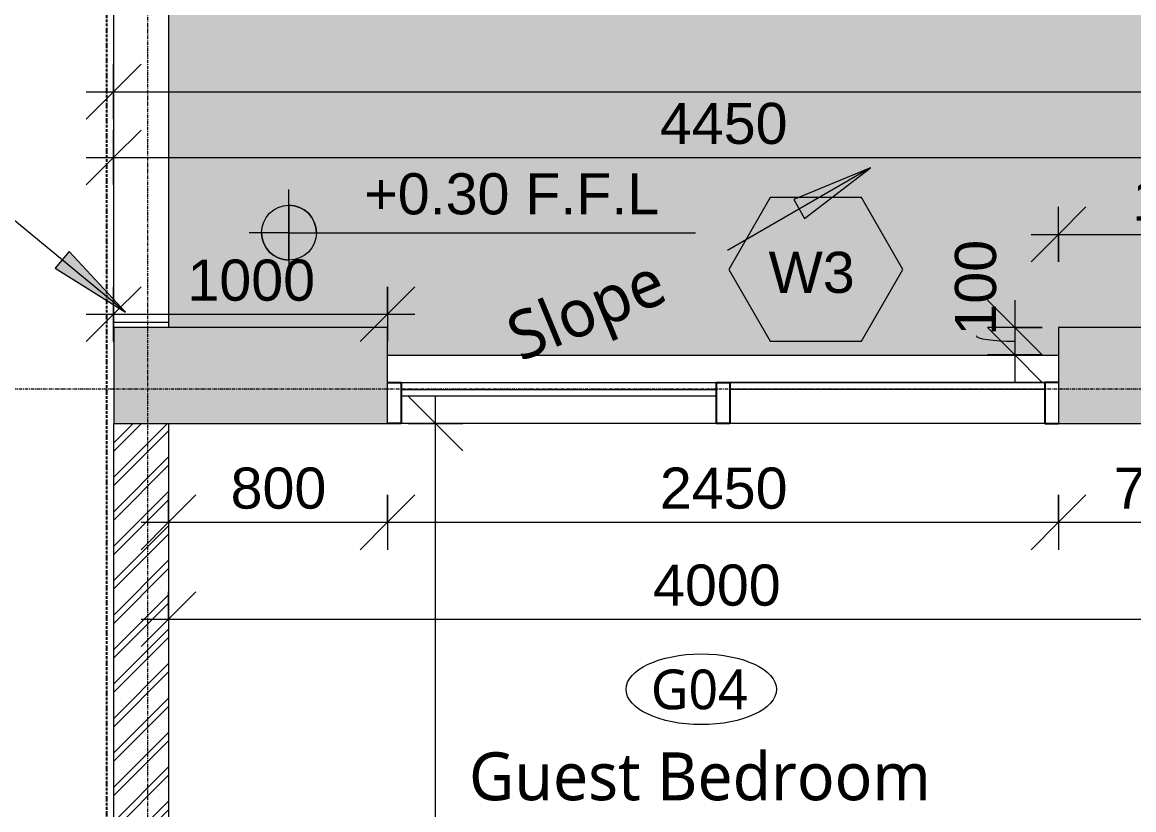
# Model space of a CAD drawing. Header units: millimetres. Extents: x -14329 to 996201, y -409013 to 338495.
# Drawn here: x -7573 to -3514, y 5377 to 8252 of the extents above; entities that cross this region are included whole.
import ezdxf

# ---------------------------------------------------------------- set-up
doc = ezdxf.new("R2010")
doc.units = ezdxf.units.MM
doc.linetypes.add('Double dash', pattern=[55, 20, -5, 10, -5, 10, -5])
doc.linetypes.add('Grid Line', pattern=[22.225, 12.7, -3.175, 3.175, -3.175])
for name, color, linetype, lineweight in [('A-ANNO-DIMS', 211, 'Continuous', 9), ('A-ANNO-DIMS-100', 211, 'Continuous', 9), ('A-ANNO-NOTE', 131, 'Continuous', 9), ('A-AREA-IDEN', 2, 'Continuous', 9), ('A-DETL-GENF', 92, 'Continuous', 9), ('A-DETL-THIN', 151, 'Continuous', 9), ('A-FLOR', 192, 'Continuous', 9), ('A-FLOR-PATT', 8, 'Continuous', 9), ('A-GLAZ-CURT', 52, 'Continuous', 9), ('A-GLAZ-CWMG', 51, 'Continuous', 9), ('A-WALL', 113, 'Continuous', 9), ('A-WALL-IDEN', 211, 'Continuous', 18), ('A-WALL-PATT', 111, 'Continuous', 18), ('C-PROP-LINE', 91, 'Double dash', 25), ('G-ANNO-TEXT', 231, 'Continuous', 9), ('S-GRID', 1, 'Continuous', 9)]:
    doc.layers.add(name, color=color, linetype=linetype, lineweight=lineweight)
doc.styles.add('Arial_1', font='arial.ttf', dxfattribs={"height": 150})
doc.styles.add('Lucida Sans Unicode_1', font='l_10646.ttf', dxfattribs={"height": 175})
doc.styles.add('Lucida Sans Unicode_2', font='l_10646.ttf', dxfattribs={"height": 145})
doc.dimstyles.new('100', dxfattribs={"dimscale": 304.8, "dimtxt": 153.03891, "dimasz": 0.656168, "dimexe": 0.328084, "dimexo": 0.0625, "dimgap": 0.016404, "dimtad": 1, "dimdec": 0, "dimzin": 0, "dimdsep": 46, "dimtxsty": 'Arial_1', "dimblk1": 'OBLIQUE', "dimblk2": 'OBLIQUE', "dimsah": 1, "dimcen": 0.09, "dimdle": 0.328084, "dimazin": 0, "dimtfac": 1, "dimtdec": 4, "dimtix": 1, "dimtmove": 0, "dimatfit": 3, "dimfxl": 0.328084, "dimfxlon": 1, "dimtvp": 1, "dimtolj": 1, "dimtzin": 0, "dimarcsym": 2})
doc.dimstyles.new('100_2', dxfattribs={"dimscale": 304.8, "dimtxt": 153.03891, "dimasz": 0.656168, "dimexe": 0.328084, "dimexo": 0.0625, "dimgap": 0.016404, "dimtad": 1, "dimdec": 0, "dimzin": 0, "dimdsep": 46, "dimtxsty": 'Arial_1', "dimblk1": 'OBLIQUE', "dimblk2": 'OBLIQUE', "dimsah": 1, "dimcen": 0.09, "dimdle": 0.328084, "dimazin": 0, "dimtfac": 1, "dimtdec": 4, "dimtix": 1, "dimtmove": 1, "dimatfit": 3, "dimfxl": 0.328084, "dimfxlon": 1, "dimtvp": 1, "dimtolj": 1, "dimtzin": 0, "dimarcsym": 2})

# ---------------------------------------------------------------- blocks, each defined once
blk = doc.blocks.new('M_Fixed Glazed Panel - Glazed Panel-738529-Ground Floor Lvl')
at = {"layer": 'A-GLAZ-CURT', "lineweight": 18}
for p, q in [((-575, -75), (-575, -50)), ((575, -50), (-575, -50)), ((-575, -75), (575, -75)), ((575, -75), (-575, -75)), ((575, -50), (575, -75))]:
    blk.add_line(p, q, dxfattribs=at)
blk = doc.blocks.new('Rectangular Mullion - 50x150mm-448923-Ground Floor Lvl')
at = {"layer": 'A-GLAZ-CWMG', "lineweight": 25}
for p, q in [((0, 75), (-50, 75)), ((-50, 75), (-50, -75)), ((-50, -75), (0, -75))]:
    blk.add_line(p, q, dxfattribs=at)
blk = doc.blocks.new('Rectangular Mullion - 50x150mm-700415-Ground Floor Lvl')
at = {"layer": 'A-GLAZ-CWMG'}
blk.add_line((-3838.9, 6787.2), (-4988.9, 6787.2), dxfattribs=at)
blk = doc.blocks.new('System Panel - Glazed-700417-Ground Floor Lvl')
at = {"layer": 'A-GLAZ-CURT', "lineweight": 18}
for p, q in [((-575, -24.5), (575, -24.5)), ((-575, -49.5), (-575, -24.5)), ((575, -49.5), (575, -24.5)), ((575, -49.5), (-575, -49.5))]:
    blk.add_line(p, q, dxfattribs=at)
blk = doc.blocks.new('Rectangular Mullion - 50x150mm-V3-Ground Floor Lvl')
at = {"layer": 'A-GLAZ-CWMG'}
for p, q in [((-6188.9, 6937.2), (-5038.9, 6937.2)), ((-5038.9, 6787.2), (-6188.9, 6787.2))]:
    blk.add_line(p, q, dxfattribs=at)
blk = doc.blocks.new('Rectangular Mullion - 50x150mm-448918-Ground Floor Lvl')
at = {"layer": 'A-GLAZ-CWMG', "lineweight": 25}
for p, q in [((25, 75), (-25, 75)), ((-25, 75), (-25, -75)), ((25, 75), (25, -75)), ((-25, -75), (25, -75))]:
    blk.add_line(p, q, dxfattribs=at)
blk = doc.blocks.new('Rectangular Mullion - 50x150mm-448925-Ground Floor Lvl')
at = {"layer": 'A-GLAZ-CWMG', "lineweight": 25}
for p, q in [((0, 75), (-50, 75)), ((-50, 75), (-50, -75)), ((-50, -75), (0, -75))]:
    blk.add_line(p, q, dxfattribs=at)
blk = doc.blocks.new('Family - ___-757194-Ground Floor Lvl')
at = {"layer": 'C-PROP-LINE'}
blk.add_line((-7263.9, -18077.8), (-7263.9, 12922.2), dxfattribs=at)
blk = doc.blocks.new('ROOM-TAG-FINISHES1 - ROOM-TAG-FINISHES-403001-Ground Floor Lvl')
at = {"layer": 'A-AREA-IDEN'}
blk.add_ellipse((5.187, 0.849), major_axis=(-2.746, 0), ratio=0.469831, dxfattribs=at)
blk = doc.blocks.new('DIMBLOCK7-Ground Floor Lvl')
at = {"layer": 'A-ANNO-DIMS-100', "transparency": 16777216}
for p, q in [((-7038.9, 6072.4), (-6938.9, 6172.4)), ((-7038.9, 6172.4), (-7038.9, 5972.4)), ((-7038.9, 6072.4), (-7038.9, 6172.4)), ((-3038.9, 6072.4), (-2938.9, 6172.4)), ((-3038.9, 6172.4), (-3038.9, 5972.4)), ((-3038.9, 6072.4), (-3038.9, 6172.4)), ((-7138.9, 6072.4), (-2938.9, 6072.4)), ((-7038.9, 6072.4), (-7138.9, 5972.4)), ((-3038.9, 6072.4), (-3138.9, 5972.4))]:
    blk.add_line(p, q, dxfattribs=at)
at = {"layer": 'A-ANNO-DIMS-100', "color": 0, "transparency": 16777216, "insert": (-5269.6, 6272.2), "char_height": 150, "width": 553.765, "attachment_point": 1, "line_spacing_factor": 0.941778, "style": 'Arial_1'}
blk.add_mtext('4000', dxfattribs=at)
blk = doc.blocks.new('_Oblique')
at = {"color": 0, "linetype": 'ByBlock', "lineweight": -2}
blk.add_line((-0.5, -0.5), (0.5, 0.5), dxfattribs=at)
blk = doc.blocks.new('DIMBLOCK9-Ground Floor Lvl')
at = {"layer": 'A-ANNO-DIMS-100', "transparency": 16777216}
for p, q in [((-6064.1, 6787.2), (-6164.1, 6887.2)), ((-6064.1, 3187.2), (-6064.1, 6887.2)), ((-6164.1, 6787.2), (-5964.1, 6787.2)), ((-6064.1, 6787.2), (-6164.1, 6787.2)), ((-6064.1, 6787.2), (-5964.1, 6687.2)), ((-6064.1, 3187.2), (-6164.1, 3287.2)), ((-6164.1, 3187.2), (-5964.1, 3187.2)), ((-6064.1, 3187.2), (-6164.1, 3187.2)), ((-6064.1, 3187.2), (-5964.1, 3087.2))]:
    blk.add_line(p, q, dxfattribs=at)
at = {"layer": 'A-ANNO-DIMS-100', "color": 0, "transparency": 16777216, "insert": (-6263.8, 4756.4), "char_height": 150, "width": 553.765, "attachment_point": 1, "rotation": 90, "line_spacing_factor": 0.941778, "style": 'Arial_1'}
blk.add_mtext('3600', dxfattribs=at)
blk = doc.blocks.new('BEL-CURTAIN TAG - 12mm-735983-Ground Floor Lvl')
at = {"layer": 'A-WALL-IDEN'}
for p, q in [((-1.622, 2.644), (-3.136, 0.021)), ((1.709, 2.644), (-1.622, 2.644)), ((3.223, 0.021), (1.709, 2.644)), ((-3.136, 0.021), (-1.622, -2.601)), ((1.709, -2.601), (3.223, 0.021)), ((-1.622, -2.601), (1.709, -2.601))]:
    blk.add_line(p, q, dxfattribs=at)
blk = doc.blocks.new('DIMBLOCK62-Ground Floor Lvl')
at = {"layer": 'A-ANNO-DIMS-100', "transparency": 16777216}
for p, q in [((-7238.9, 7998.5), (-7138.9, 8098.5)), ((-7238.9, 7898.5), (-7238.9, 8098.5)), ((3736.1, 7998.5), (3836.1, 8098.5)), ((3736.1, 7898.5), (3736.1, 8098.5)), ((-7338.9, 7998.5), (3736.1, 7998.5)), ((-7238.9, 7998.5), (-7338.9, 7898.5)), ((-7238.9, 7998.5), (-7238.9, 7898.5)), ((3736.1, 7998.5), (3636.1, 7898.5)), ((3736.1, 7998.5), (3736.1, 7898.5))]:
    blk.add_line(p, q, dxfattribs=at)
at = {"layer": 'A-ANNO-DIMS-100', "color": 0, "transparency": 16777216, "insert": (-2039.8, 8198.2), "char_height": 150, "width": 692.207, "attachment_point": 1, "line_spacing_factor": 0.941778, "style": 'Arial_1'}
blk.add_mtext('10975', dxfattribs=at)
blk = doc.blocks.new('DIMBLOCK69-Ground Floor Lvl')
at = {"layer": 'A-ANNO-DIMS-100', "transparency": 16777216}
for p, q in [((-7038.9, 6426.5), (-6938.9, 6526.5)), ((-7038.9, 6526.5), (-7038.9, 6326.5)), ((-7038.9, 6426.5), (-7038.9, 6526.5)), ((-6238.9, 6426.5), (-6138.9, 6526.5)), ((-6238.9, 6526.5), (-6238.9, 6326.5)), ((-6238.9, 6426.5), (-6238.9, 6526.5)), ((-7138.9, 6426.5), (-6238.9, 6426.5)), ((-7038.9, 6426.5), (-7138.9, 6326.5)), ((-6238.9, 6426.5), (-6338.9, 6326.5))]:
    blk.add_line(p, q, dxfattribs=at)
at = {"layer": 'A-ANNO-DIMS-100', "color": 0, "transparency": 16777216, "insert": (-6811.9, 6626.3), "char_height": 150, "width": 415.324, "attachment_point": 1, "line_spacing_factor": 0.941778, "style": 'Arial_1'}
blk.add_mtext('800', dxfattribs=at)
blk = doc.blocks.new('DIMBLOCK70-Ground Floor Lvl')
at = {"layer": 'A-ANNO-DIMS-100', "transparency": 16777216}
for p, q in [((-6238.9, 6426.5), (-6138.9, 6526.5)), ((-6238.9, 6526.5), (-6238.9, 6326.5)), ((-6238.9, 6426.5), (-6238.9, 6526.5)), ((-3788.9, 6426.5), (-3688.9, 6526.5)), ((-3788.9, 6526.5), (-3788.9, 6326.5)), ((-3788.9, 6426.5), (-3788.9, 6526.5)), ((-6238.9, 6426.5), (-6338.9, 6326.5)), ((-6238.9, 6426.5), (-3788.9, 6426.5)), ((-3788.9, 6426.5), (-3888.9, 6326.5))]:
    blk.add_line(p, q, dxfattribs=at)
at = {"layer": 'A-ANNO-DIMS-100', "color": 0, "transparency": 16777216, "insert": (-5244.6, 6626.3), "char_height": 150, "width": 553.765, "attachment_point": 1, "line_spacing_factor": 0.941778, "style": 'Arial_1'}
blk.add_mtext('2450', dxfattribs=at)
blk = doc.blocks.new('DIMBLOCK71-Ground Floor Lvl')
at = {"layer": 'A-ANNO-DIMS-100', "transparency": 16777216}
for p, q in [((-3788.9, 6426.5), (-3688.9, 6526.5)), ((-3788.9, 6526.5), (-3788.9, 6326.5)), ((-3788.9, 6426.5), (-3788.9, 6526.5)), ((-3038.9, 6426.5), (-2938.9, 6526.5)), ((-3038.9, 6526.5), (-3038.9, 6326.5)), ((-3038.9, 6426.5), (-3038.9, 6526.5)), ((-3788.9, 6426.5), (-3888.9, 6326.5)), ((-3788.9, 6426.5), (-2938.9, 6426.5)), ((-3038.9, 6426.5), (-3138.9, 6326.5))]:
    blk.add_line(p, q, dxfattribs=at)
at = {"layer": 'A-ANNO-DIMS-100', "color": 0, "transparency": 16777216, "insert": (-3586.9, 6626.3), "char_height": 150, "width": 415.324, "attachment_point": 1, "line_spacing_factor": 0.941778, "style": 'Arial_1'}
blk.add_mtext('750', dxfattribs=at)
blk = doc.blocks.new('DIMBLOCK72-Ground Floor Lvl')
at = {"layer": 'A-ANNO-DIMS-100', "transparency": 16777216}
for p, q in [((-3788.9, 7477.6), (-3688.9, 7577.6)), ((-3788.9, 7377.6), (-3788.9, 7577.6)), ((-2788.9, 7477.6), (-2688.9, 7577.6)), ((-2788.9, 7377.6), (-2788.9, 7577.6)), ((-3888.9, 7477.6), (-2688.9, 7477.6)), ((-3788.9, 7477.6), (-3888.9, 7377.6)), ((-3788.9, 7477.6), (-3788.9, 7377.6)), ((-2788.9, 7477.6), (-2888.9, 7377.6)), ((-2788.9, 7477.6), (-2788.9, 7377.6))]:
    blk.add_line(p, q, dxfattribs=at)
at = {"layer": 'A-ANNO-DIMS-100', "color": 0, "transparency": 16777216, "insert": (-3519.6, 7677.3), "char_height": 150, "width": 553.765, "attachment_point": 1, "line_spacing_factor": 0.941778, "style": 'Arial_1'}
blk.add_mtext('1000', dxfattribs=at)
blk = doc.blocks.new('DIMBLOCK73-Ground Floor Lvl')
at = {"layer": 'A-ANNO-DIMS-100', "transparency": 16777216}
for p, q in [((-7238.9, 7185.9), (-7138.9, 7285.9)), ((-7238.9, 7085.9), (-7238.9, 7285.9)), ((-6238.9, 7185.9), (-6138.9, 7285.9)), ((-6238.9, 7285.9), (-6238.9, 7085.9)), ((-6238.9, 7185.9), (-6238.9, 7285.9)), ((-7338.9, 7185.9), (-6138.9, 7185.9)), ((-7238.9, 7185.9), (-7338.9, 7085.9)), ((-7238.9, 7185.9), (-7238.9, 7085.9)), ((-6238.9, 7185.9), (-6338.9, 7085.9))]:
    blk.add_line(p, q, dxfattribs=at)
at = {"layer": 'A-ANNO-DIMS-100', "color": 0, "transparency": 16777216, "insert": (-6969.6, 7385.6), "char_height": 150, "width": 553.765, "attachment_point": 1, "line_spacing_factor": 0.941778, "style": 'Arial_1'}
blk.add_mtext('1000', dxfattribs=at)
blk = doc.blocks.new('DIMBLOCK74-Ground Floor Lvl')
at = {"layer": 'A-ANNO-DIMS-100', "transparency": 16777216}
for p, q in [((-7238.9, 7757.9), (-7138.9, 7857.9)), ((-7238.9, 7657.9), (-7238.9, 7857.9)), ((-2788.9, 7757.9), (-2688.9, 7857.9)), ((-2788.9, 7657.9), (-2788.9, 7857.9)), ((-7338.9, 7757.9), (-2788.9, 7757.9)), ((-7238.9, 7757.9), (-7338.9, 7657.9)), ((-7238.9, 7757.9), (-7238.9, 7657.9)), ((-2788.9, 7757.9), (-2888.9, 7657.9)), ((-2788.9, 7757.9), (-2788.9, 7657.9))]:
    blk.add_line(p, q, dxfattribs=at)
at = {"layer": 'A-ANNO-DIMS-100', "color": 0, "transparency": 16777216, "insert": (-5244.6, 7957.7), "char_height": 150, "width": 553.765, "attachment_point": 1, "line_spacing_factor": 0.941778, "style": 'Arial_1'}
blk.add_mtext('4450', dxfattribs=at)
blk = doc.blocks.new('125-lvl - BEL-LVL-1026112-Ground Floor Lvl')
at = {"layer": 'A-ANNO-NOTE'}
h = blk.add_hatch(color=256, dxfattribs=at)
edge = h.paths.add_edge_path()
edge.add_line((0, 0), (0, 1))
edge.add_arc((0, 0), 1, 0, 90, ccw=False)
edge.add_line((1, 0), (0, 0))
h = blk.add_hatch(color=256, dxfattribs=at)
edge = h.paths.add_edge_path()
edge.add_line((0, 0), (0, -1))
edge.add_arc((0, 0), 1, 180, 270, ccw=False)
edge.add_line((-1, 0), (0, 0))
for p, q in [((0, 0), (0, 1.576)), ((0, 1), (0, 0)), ((0, 0), (-1.454, 0)), ((0, 0), (-1, 0)), ((0, 0), (2.778, 0)), ((0, 0), (0, -1.457)), ((0, -1), (0, 0)), ((0, 0), (1, 0)), ((2.778, 0), (14.847, 0))]:
    blk.add_line(p, q, dxfattribs=at)
blk.add_circle((0, 0), 1, dxfattribs=at)
for start, end in [(0, 90), (180, 270)]:
    blk.add_arc((0, 0), 1, start, end, dxfattribs=at)
blk = doc.blocks.new('DIMBLOCK129-Ground Floor Lvl')
at = {"layer": 'A-ANNO-DIMS-100', "transparency": 16777216}
for p, q in [((-3948.9, 7137.2), (-4048.9, 7237.2)), ((-3948.9, 7237.2), (-3948.9, 6937.2)), ((-3948.9, 7037.2), (-4048.9, 7137.2)), ((-3848.9, 7137.2), (-4048.9, 7137.2)), ((-3948.9, 7137.2), (-3848.9, 7037.2)), ((-3948.9, 7137.2), (-3848.9, 7137.2)), ((-3848.9, 7037.2), (-4048.9, 7037.2)), ((-3948.9, 7037.2), (-3848.9, 6937.2)), ((-3948.9, 7037.2), (-3848.9, 7037.2))]:
    blk.add_line(p, q, dxfattribs=at)
blk.add_ellipse((-3948.9, 7107.9), major_axis=(141.4, 0), ratio=0.14623, start_param=3.141593, end_param=4.712389, dxfattribs=at)
at = {"layer": 'A-ANNO-DIMS-100', "color": 0, "transparency": 16777216, "insert": (-4167.3, 7107.9), "char_height": 150, "width": 415.324, "attachment_point": 1, "rotation": 90, "line_spacing_factor": 0.941778, "style": 'Arial_1'}
blk.add_mtext('100', dxfattribs=at)

msp = doc.modelspace()

# ---------------------------------------------------------------- hatches: boundary and pattern name
at = {"layer": 'A-DETL-GENF'}
h = msp.add_hatch(color=8, dxfattribs=at)
h.paths.add_polyline_path([(336.149, -18077.829), (723.647, -18077.829), (723.647, -17877.829), (323.649, -17877.829), (323.649, -18077.829), (334.922, -18077.829)])
h.paths.add_polyline_path([(6323.647, -18077.829), (6723.647, -18077.829), (6723.647, -17877.829), (6323.647, -17877.829), (6323.647, -17977.829)])
h.paths.add_polyline_path([(323.649, -13377.849), (523.649, -13377.849), (523.649, -12977.849), (323.649, -12977.849), (323.649, -13117.849)])
h.paths.add_polyline_path([(6723.647, -12077.869), (6723.647, -11677.869), (6523.647, -11677.869), (6523.647, -12077.869), (6710.744, -12077.869)])
h.paths.add_polyline_path([(-7038.853, -11212.83), (-7038.853, -10212.83), (-6038.853, -10012.83), (-6038.853, -9762.83), (-7238.853, -9762.83), (-7238.853, -11212.83)])
h.paths.add_polyline_path([(-1713.853, -10212.83), (-1713.853, -8428.114), (-1963.853, -8428.114), (-1963.853, -9762.83), (-2713.853, -9762.83), (-2713.853, -10012.83), (-1868.782, -10181.844)])
h.paths.add_polyline_path([(3486.147, -7027.83), (3736.147, -7027.83), (3736.147, -6227.83), (3486.147, -6227.83), (3486.147, -6777.83)])
h.paths.add_polyline_path([(3522.2, -2962.83), (3736.147, -2962.83), (3736.147, -2162.83), (3486.147, -2162.83), (3486.147, -2962.83)])
h.paths.add_polyline_path([(-7038.853, -2762.83), (-6988.853, -2762.83), (-6988.853, -2162.83), (-7238.853, -2162.83), (-7238.853, -2762.83), (-7049.664, -2762.83)])
h.paths.add_polyline_path([(-3038.853, -2362.83), (-3038.853, -2162.83), (-5813.853, -2162.83), (-5813.853, -2362.83), (-3138.853, -2362.83)])
h.paths.add_polyline_path([(-5232.186, 437.17), (-3038.853, 437.17), (-3038.853, 637.17), (-5813.853, 637.17), (-5813.853, 437.17), (-5738.853, 437.17)])
h.paths.add_polyline_path([(-6988.853, 437.17), (-6989.707, 1037.17), (-7238.853, 1037.17), (-7238.853, 437.17), (-7038.853, 437.17)])
h.paths.add_polyline_path([(3486.147, 4222.17), (3736.147, 4222.17), (3736.147, 5022.17), (3486.147, 5022.17), (3486.147, 4772.17)])
h.paths.add_polyline_path([(-2838.853, 4772.17), (-2788.853, 4772.17), (-2788.853, 7137.17), (-3788.853, 7137.17), (-3788.853, 6787.17), (-3038.853, 6787.17), (-3038.853, 4772.17), (-2842.403, 4772.17)])
h.paths.add_polyline_path([(-6803.327, 6787.17), (-6238.853, 6787.17), (-6238.853, 7137.17), (-7238.853, 7137.17), (-7238.853, 6787.17), (-7038.853, 6787.17)])
at = {"layer": 'A-FLOR-PATT'}
h = msp.add_hatch(dxfattribs=at)
h.set_pattern_fill('FP_4', color=256, style=0, pattern_type=2)
h.set_pattern_definition([(45, (0, 0), (0, 215.5261), [457.2, -152.4]), (135, (107.76, 107.76), (1e-14, 215.5261), [457.2, -152.4])])
h.paths.add_polyline_path([(3736.147, -8377.83), (5736.147, -8377.83), (5736.147, 9822.171), (-5221.853, 9822.171), (-5221.853, 9820.571), (-6090.853, 9820.571), (-6090.853, 9822.171), (-6116.853, 9822.171), (-6116.853, 9820.571), (-6985.853, 9820.571), (-6985.853, 9822.171), (-7038.853, 9822.171), (-7038.853, 7137.17), (-6238.853, 7137.17), (-6238.853, 7037.17), (-3788.853, 7037.17), (-3788.853, 7137.17), (-2788.853, 7137.17), (-2788.853, 6496.82), (-2779.328, 6496.82), (-2779.328, 6439.67), (-2547.553, 6439.67), (-2547.553, 6430.145), (-2553.903, 6430.145), (-2553.903, 5844.195), (-2547.553, 5844.195), (-2547.553, 5834.67), (-2779.328, 5834.67), (-2779.328, 5777.52), (-2788.853, 5777.52), (-2788.853, 5022.17), (486.147, 5022.17), (486.147, 6022.17), (3186.147, 6022.17), (3186.147, 5022.17), (3736.147, 5022.17), (3736.147, 1922.17), (3786.147, 1922.17), (3786.147, 1322.17), (3736.147, 1322.17), (3736.147, -177.83), (4936.147, -177.83), (4936.147, -2162.83), (3736.147, -2162.83), (3736.147, -8227.83)])
h.paths.add_polyline_path([(-2777.74, 5844.195), (-2604.703, 5844.195), (-2604.703, 6430.145), (-2788.853, 6430.145), (-2788.853, 5844.195), (-2779.328, 5844.195)])
at = {"layer": 'A-WALL-PATT', "lineweight": 9}
h = msp.add_hatch(dxfattribs=at)
h.set_pattern_fill('FP_2', color=256, style=0, pattern_type=2)
h.set_pattern_definition([(45, (0, 0), (-62.8618, 62.8618), []), (45, (0, 95.25), (-62.8618, 62.8618), [])])
h.paths.add_polyline_path([(-7238.853, -9762.83), (-7038.853, -9762.83), (-7038.853, -5262.83), (-7238.853, -5262.83), (-7238.853, -6777.83)])
h.paths.add_polyline_path([(-7100.21, -5062.83), (-7038.853, -5062.83), (-7038.853, -2762.83), (-7238.853, -2762.83), (-7238.853, -5062.83), (-7100.618, -5062.83)])
h.paths.add_polyline_path([(-7038.853, -2162.83), (-7038.853, 437.17), (-7238.853, 437.17), (-7238.853, -2162.83)])
h.paths.add_polyline_path([(-7038.853, 1037.17), (-7038.853, 3337.17), (-7238.853, 3337.17), (-7238.853, 1037.17), (-7042.272, 1037.17)])
h.paths.add_polyline_path([(-7127.742, 3537.17), (-7038.853, 3537.17), (-7038.853, 6787.17), (-7238.853, 6787.17), (-7238.853, 3537.17), (-7133.162, 3537.17)])
at = {"layer": 'G-ANNO-TEXT'}
for points in [[(-4476.111, 7720.464), (-4755.599, 7604.505), (-4716.064, 7536.12)], [(-7195.734, 7193.038), (-7401.765, 7414.648), (-7452.102, 7353.772)]]:
    msp.add_hatch(color=7, dxfattribs=at).paths.add_polyline_path(points)

# ---------------------------------------------------------------- linework, layer by layer
at = {"layer": 'A-DETL-THIN'}
for p, q in [((-6238.853, 7137.17), (-7238.853, 7137.17)), ((-7238.853, 7137.17), (-7238.853, 6787.17)), ((-6238.853, 6787.17), (-6238.853, 7137.17)), ((-2788.853, 7137.17), (-3788.853, 7137.17)), ((-3788.853, 7137.17), (-3788.853, 6787.17)), ((-7238.853, 6787.17), (-6238.853, 6787.17)), ((-3788.853, 6787.17), (-3038.853, 6787.17))]:
    msp.add_line(p, q, dxfattribs=at)
at = {"layer": 'A-FLOR'}
msp.add_line((-7038.853, 7157.17), (-7038.853, 7137.17), dxfattribs=at)
at = {"layer": 'A-WALL'}
for p, q in [((-7238.853, 7157.17), (-7238.853, 13122.171)), ((-7038.853, 12922.171), (-7038.853, 7157.17)), ((-7238.853, 7157.17), (-7038.853, 7157.17)), ((-6238.853, 7037.17), (-3788.853, 7037.17))]:
    msp.add_line(p, q, dxfattribs=at)
at = {"layer": 'A-WALL', "lineweight": 18}
for p, q in [((-7238.853, 3537.17), (-7238.853, 6787.17)), ((-7038.853, 6787.17), (-7038.853, 3537.17))]:
    msp.add_line(p, q, dxfattribs=at)
at = {"layer": 'G-ANNO-TEXT', "color": 7}
for p, q in [((-7195.734, 7193.038), (-7969.147, 7832.551)), ((-4476.111, 7720.464), (-4998.159, 7418.654)), ((-4476.111, 7720.464), (-4755.599, 7604.505)), ((-4716.064, 7536.12), (-4476.111, 7720.464)), ((-4755.599, 7604.505), (-4716.064, 7536.12)), ((-7401.765, 7414.648), (-7452.102, 7353.772)), ((-7195.734, 7193.038), (-7401.765, 7414.648)), ((-7452.102, 7353.772), (-7195.734, 7193.038))]:
    msp.add_line(p, q, dxfattribs=at)
at = {"layer": 'S-GRID', "linetype": 'Grid Line'}
for p, q in [((-7113.853, -12055.578), (-7113.853, 15091.43)), ((7895.601, 6912.17), (-11133.357, 6912.17))]:
    msp.add_line(p, q, dxfattribs=at)

# ---------------------------------------------------------------- block references
at = {"layer": 'A-ANNO-NOTE', "xscale": 100, "yscale": 100, "zscale": 100}
msp.add_blockref('125-lvl - BEL-LVL-1026112-Ground Floor Lvl', (-6598.739, 7483.769), dxfattribs=at)
at = {"layer": 'A-AREA-IDEN', "xscale": 99.99999999999993, "yscale": 99.99999999999993, "zscale": 99.99999999999993}
msp.add_blockref('ROOM-TAG-FINISHES1 - ROOM-TAG-FINISHES-403001-Ground Floor Lvl', (-5612.016, 5731.89), dxfattribs=at)
at = {"layer": 'A-GLAZ-CURT', "lineweight": 18, "rotation": 180}
for name, p in [('System Panel - Glazed-700417-Ground Floor Lvl', (-5613.853, 6862.17)), ('M_Fixed Glazed Panel - Glazed Panel-738529-Ground Floor Lvl', (-4413.853, 6862.17))]:
    msp.add_blockref(name, p, dxfattribs=at)
at = {"layer": 'A-GLAZ-CWMG', "lineweight": 25, "extrusion": (0, 0, -1)}
for name, p in [('Rectangular Mullion - 50x150mm-448923-Ground Floor Lvl', (6238.853, 6862.17)), ('Rectangular Mullion - 50x150mm-448918-Ground Floor Lvl', (5013.853, 6862.17))]:
    msp.add_blockref(name, p, dxfattribs=at)
at = {"layer": 'A-GLAZ-CWMG'}
for name, p in [('Rectangular Mullion - 50x150mm-V3-Ground Floor Lvl', (0, 0)), ('Rectangular Mullion - 50x150mm-448925-Ground Floor Lvl', (-3788.853, 6862.17)), ('Rectangular Mullion - 50x150mm-700415-Ground Floor Lvl', (0, 0))]:
    msp.add_blockref(name, p, dxfattribs=at)
at = {"layer": 'A-WALL-IDEN', "xscale": 99.99999999999993, "yscale": 99.99999999999993, "zscale": 99.99999999999993}
msp.add_blockref('BEL-CURTAIN TAG - 12mm-735983-Ground Floor Lvl', (-4679.69, 7347.5), dxfattribs=at)
at = {"layer": 'C-PROP-LINE'}
msp.add_blockref('Family - ___-757194-Ground Floor Lvl', (0, 0), dxfattribs=at)

# ---------------------------------------------------------------- texts
at = {"layer": 'A-ANNO-NOTE', "insert": (-6323.981, 7700.638), "char_height": 150, "width": 1338.81813, "attachment_point": 1, "style": 'Arial_1'}
msp.add_mtext('+0.30 F.F.L', dxfattribs=at)
at = {"layer": 'A-AREA-IDEN', "attachment_point": 1}
for s, insert, char_height, width, style in [('G04', (-5277.591, 5888.832), 145, 456.96187, 'Lucida Sans Unicode_2'), ('Guest Bedroom', (-5941.626, 5586.582), 175, 2220.67437, 'Lucida Sans Unicode_1')]:
    msp.add_mtext(s, dxfattribs=dict(at, insert=insert, char_height=char_height, width=width, style=style))
at = {"layer": 'A-WALL-IDEN', "lineweight": 9, "insert": (-4847.533, 7413.961), "char_height": 150, "width": 400.84375, "attachment_point": 1, "style": 'Arial_1'}
msp.add_mtext('W3', dxfattribs=at)
at = {"layer": 'G-ANNO-TEXT', "color": 7, "insert": (-5820.269, 7174.477), "char_height": 175, "width": 785.65375, "attachment_point": 1, "rotation": 22.398044, "style": 'Lucida Sans Unicode_1'}
msp.add_mtext('Slope', dxfattribs=at)

# ---------------------------------------------------------------- dimensions: what is measured, and where the dimension line sits
at = {"layer": 'A-ANNO-DIMS'}
for base, p1, p2, override, picture, middle in [((3736.147, 7998.51), (-7238.853, 7898.51), (3736.147, 7898.51), {"dimpost": '<>', "dimfxl": 10975}, 'DIMBLOCK62-Ground Floor Lvl', (-1751.353, 8080.096)), ((-2788.853, 7757.942), (-7238.853, 7657.942), (-2788.853, 7657.942), {"dimpost": '<>', "dimfxl": 4450}, 'DIMBLOCK74-Ground Floor Lvl', (-5013.853, 7839.528)), ((-2788.853, 7477.598), (-3788.853, 7377.598), (-2788.853, 7377.598), {"dimpost": '<>', "dimfxl": 1000}, 'DIMBLOCK72-Ground Floor Lvl', (-3288.853, 7559.184)), ((-6238.853, 7185.88), (-7238.853, 7085.88), (-6238.853, 7285.88), {"dimpost": '<>', "dimfxl": 1019.803903}, 'DIMBLOCK73-Ground Floor Lvl', (-6738.853, 7267.466)), ((-6238.853, 6426.52), (-7038.853, 6526.52), (-6238.853, 6526.52), {"dimpost": '<>', "dimfxl": 800}, 'DIMBLOCK69-Ground Floor Lvl', (-6638.853, 6508.106)), ((-3788.853, 6426.52), (-6238.853, 6526.52), (-3788.853, 6526.52), {"dimpost": '<>', "dimfxl": 2450}, 'DIMBLOCK70-Ground Floor Lvl', (-5013.853, 6508.106)), ((-3038.853, 6426.52), (-3788.853, 6526.52), (-3038.853, 6526.52), {"dimpost": '<>', "dimfxl": 750}, 'DIMBLOCK71-Ground Floor Lvl', (-3413.853, 6508.106)), ((-3038.853, 6072.432), (-7038.853, 6172.432), (-3038.853, 6172.432), {"dimpost": '<>', "dimfxl": 4000}, 'DIMBLOCK7-Ground Floor Lvl', (-5038.853, 6154.018))]:
    dim = msp.add_linear_dim(base=base, p1=p1, p2=p2, dimstyle='100', override=override, dxfattribs=at)
    dim.commit()
    dim.dimension.update_dxf_attribs({"geometry": picture, "text_midpoint": middle})
dim = msp.add_linear_dim(base=(-3948.898, 7037.17), p1=(-3848.898, 7137.17), p2=(-3848.898, 7037.17), angle=90, dimstyle='100_2', override={"dimpost": '<>', "dimfxl": 100}, dxfattribs=at)
dim.commit()
dim.dimension.update_dxf_attribs({"geometry": 'DIMBLOCK129-Ground Floor Lvl', "text_midpoint": (-4067.342, 7315.514), "dimtype": 160, "text_rotation": 90})
dim = msp.add_linear_dim(base=(-6064.07, 6787.17), p1=(-6164.07, 3187.17), p2=(-6164.07, 6787.17), angle=90, dimstyle='100', override={"dimpost": '<>', "dimfxl": 3600}, dxfattribs=at)
dim.commit()
dim.dimension.update_dxf_attribs({"geometry": 'DIMBLOCK9-Ground Floor Lvl', "text_midpoint": (-6145.707, 4987.17)})

doc.saveas('drawing.dxf')
